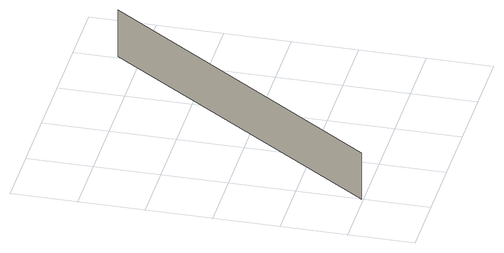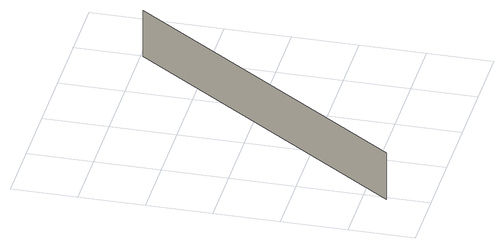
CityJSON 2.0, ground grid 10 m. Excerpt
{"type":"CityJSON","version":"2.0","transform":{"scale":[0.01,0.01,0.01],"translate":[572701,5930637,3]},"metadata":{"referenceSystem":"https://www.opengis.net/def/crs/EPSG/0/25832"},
"CityObjects":{
"building1":{"type":"Building","attributes":{"Grundfläche 2D":"6602.493035","Grundhöhe NN":"3.817"},"geometry":[{"type":"MultiSurface","lod":"3","boundaries":[[[0,1,2,3,4,5]]],"semantics":{"surfaces":[{"type":"WallSurface"}],"values":[0]}}]}
},
"vertices":[
[3058,4351,82],[3058,4351,866],[24,53,866],[13,36,866],[13,36,82],[24,53,82]
]}
